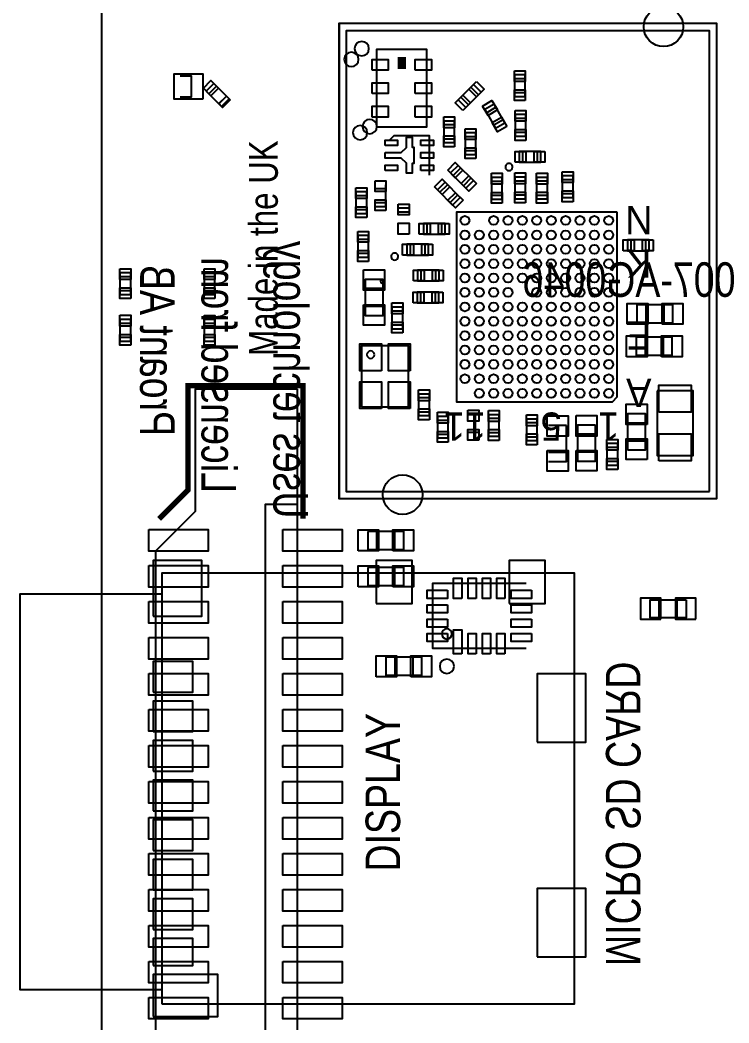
# Model space of a CAD drawing. Extents: x -2.3 to 87, y -2.5 to 75.
# Drawn here: x -2.27 to 17.44, y 21.59 to 49.46 of the extents above; entities that cross this region are included whole.
import ezdxf
from ezdxf.enums import TextEntityAlignment as Align

# ---------------------------------------------------------------- set-up
doc = ezdxf.new("R2010")
doc.units = 0
for name, color, linetype in [('BOARD_OUTLINE', 85, 'CONTINUOUS'), ('PARTS_BOTTOM', 12, 'CONTINUOUS'), ('PARTS_TOP', 30, 'CONTINUOUS'), ('PINS_BOTTOM', 5, 'CONTINUOUS'), ('PINS_TOP', 1, 'CONTINUOUS'), ('SILK_BOTTOM', 85, 'CONTINUOUS'), ('SILK_TOP', 2, 'CONTINUOUS')]:
    doc.layers.add(name, color=color, linetype=linetype)

msp = doc.modelspace()

# ---------------------------------------------------------------- linework, layer by layer
at = {"layer": 'BOARD_OUTLINE'}
msp.add_lwpolyline([(3, 0), (82, 0, 0.414214), (85, 3), (85, 53, 0.414214), (82, 56), (3, 56, 0.414214), (0, 53), (0, 3, 0.414214)], format="xyb", close=True, dxfattribs=at)
at = {"layer": 'PARTS_BOTTOM'}
msp.add_lwpolyline([(7.85, 42.2, 1), (7.75, 42.2, 1), (7.85, 42.2)], format="xyb", dxfattribs=at)
for points in [[(1.685, 22.11), (1.685, 34.1), (13.135, 34.1), (13.135, 22.11), (1.685, 22.11)], [(1.685, 22.51), (-2.265, 22.51), (-2.265, 33.51), (1.685, 33.51)], [(16.25, 33.35), (16.25, 32.85), (15.25, 32.85), (15.25, 33.35), (16.25, 33.35)], [(15.5, 32.85), (15.5, 33.35)], [(16, 32.85), (16, 33.35)]]:
    msp.add_lwpolyline(points, dxfattribs=at)
at = {"layer": 'PARTS_TOP'}
for points in [[(17.1, 36.16), (17.1, 49.36), (6.6, 49.36), (6.6, 36.16)], [(6.605, 49.359), (6.605, 36.16), (17.099, 36.16), (17.099, 49.359)], [(16.9, 36.36), (16.9, 49.16), (6.8, 49.16), (6.8, 36.36)], [(16.9, 36.36), (16.9, 49.16), (6.801, 49.16), (6.801, 36.36)]]:
    msp.add_lwpolyline(points, close=True, dxfattribs=at)
for points in [[(7.145, 48.365, 1), (6.745, 48.365, 1)], [(7.655, 46.5, 1), (7.255, 46.5, 1)], [(7.583, 40.16, 1), (7.377, 40.16, 1)]]:
    msp.add_lwpolyline(points, format="xyb", close=True, dxfattribs=at)
for points in [[(7.645, 46.49), (9.045, 46.49), (9.045, 48.64), (7.645, 48.64), (7.645, 46.49)], [(2.19, 47.913), (2.49, 47.913), (2.49, 47.313), (2.19, 47.313)], [(2.9114, 47.4821), (3.3357, 47.0579), (3.5478, 47.27), (3.1235, 47.6943), (2.9114, 47.4821)], [(10.3391, 47.6679), (9.9147, 47.2436), (10.1269, 47.0315), (10.5511, 47.4557), (10.3391, 47.6679)], [(11.778, 47.334), (11.778, 47.934), (11.478, 47.934), (11.478, 47.334), (11.778, 47.334)], [(11.478, 47.834), (11.778, 47.834)], [(2.9821, 47.4114), (3.1943, 47.6235)], [(10.2684, 47.5972), (10.4804, 47.385)], [(11.778, 47.434), (11.478, 47.434)], [(3.4771, 47.3407), (3.265, 47.1286)], [(10.1977, 47.1022), (9.9854, 47.3143)], [(11.2111, 46.6009), (10.9111, 47.1206), (10.6513, 46.9706), (10.9513, 46.4509), (11.2111, 46.6009)], [(10.7013, 46.884), (10.9611, 47.034)], [(11.798, 46.231), (11.798, 46.831), (11.498, 46.831), (11.498, 46.231), (11.798, 46.231)], [(9.512, 46.6533), (9.512, 46.0533), (9.812, 46.0533), (9.812, 46.6533), (9.512, 46.6533)], [(9.512, 46.5533), (9.812, 46.5533)], [(11.1611, 46.6875), (10.9013, 46.5375)], [(11.498, 46.731), (11.798, 46.731)], [(10.1063, 46.323), (10.1063, 45.723), (10.4063, 45.723), (10.4063, 46.323), (10.1063, 46.323)], [(11.798, 46.331), (11.498, 46.331)], [(8.005, 46.125), (8.13, 46.25), (9.105, 46.25), (9.105, 45.15)], [(9.812, 46.1533), (9.512, 46.1533)], [(10.1063, 46.223), (10.4063, 46.223)], [(10.4063, 45.823), (10.1063, 45.823)], [(11.61, 45.51), (12.21, 45.51), (12.21, 45.81), (11.61, 45.81), (11.61, 45.51)], [(11.71, 45.51), (11.71, 45.81)], [(12.11, 45.81), (12.11, 45.51)], [(10.3399, 44.997), (9.9157, 45.4213), (9.7035, 45.2092), (10.1278, 44.7849), (10.3399, 44.997)], [(9.7742, 45.1385), (9.9864, 45.3506)], [(7.902, 44.28), (7.902, 44.88)], [(9.972, 44.5306), (9.5477, 44.9549), (9.3356, 44.7428), (9.7599, 44.3185), (9.972, 44.5306)], [(9.4063, 44.6721), (9.6184, 44.8842)], [(10.2692, 45.0677), (10.0571, 44.8556)], [(11.14, 44.4852), (11.14, 45.0852), (10.84, 45.0852), (10.84, 44.4852), (11.14, 44.4852)], [(10.84, 44.9852), (11.14, 44.9852)], [(11.4875, 45.095), (11.4875, 44.495), (11.7875, 44.495), (11.7875, 45.095), (11.4875, 45.095)], [(11.4875, 44.995), (11.7875, 44.995)], [(12.3927, 44.487), (12.3927, 45.087), (12.0927, 45.087), (12.0927, 44.487), (12.3927, 44.487)], [(12.0927, 44.987), (12.3927, 44.987)], [(13.1084, 44.5259), (13.1084, 45.1259), (12.8084, 45.1259), (12.8084, 44.5259), (13.1084, 44.5259)], [(12.8084, 45.0259), (13.1084, 45.0259)], [(7.0703, 44.684), (7.0703, 44.084), (7.3703, 44.084), (7.3703, 44.684), (7.0703, 44.684)], [(7.602, 44.78), (7.902, 44.78)], [(9.9013, 44.6013), (9.6892, 44.3892)], [(11.7875, 44.595), (11.4875, 44.595)], [(13.1084, 44.6259), (12.8084, 44.6259)], [(7.0703, 44.584), (7.3703, 44.584)], [(7.902, 44.38), (7.602, 44.38)], [(11.14, 44.5852), (10.84, 44.5852)], [(12.3927, 44.587), (12.0927, 44.587)], [(7.3703, 44.184), (7.0703, 44.184)], [(7.602, 44.28), (7.902, 44.28)], [(8.5486, 44.2285), (8.2486, 44.2284)], [(8.2486, 44.1285), (8.5486, 44.1285)], [(14.334, 44.1244), (9.864, 44.1244), (9.864, 38.8544), (14.1994, 38.8544), (14.334, 38.989), (14.334, 44.1244)], [(9.5473, 43.8079), (8.9474, 43.8079), (8.9473, 43.5079), (9.5474, 43.5079), (9.5473, 43.8079)], [(9.0473, 43.5079), (9.0474, 43.8079)], [(9.4473, 43.8079), (9.4473, 43.508)], [(7.1219, 43.4677), (7.122, 42.8678), (7.422, 42.8678), (7.422, 43.4677), (7.1219, 43.4677)], [(7.122, 43.3677), (7.422, 43.3677)], [(8.4846, 42.9277), (9.0846, 42.9277), (9.0846, 43.2277), (8.4846, 43.2277), (8.4846, 42.9277)], [(8.5846, 42.9277), (8.5846, 43.2277)], [(8.9846, 43.2277), (8.9846, 42.9277)], [(14.618, 43.049), (15.218, 43.049), (15.218, 43.349), (14.618, 43.349), (14.618, 43.049)], [(14.718, 43.049), (14.718, 43.349)], [(15.118, 43.349), (15.118, 43.049)], [(7.422, 42.9677), (7.122, 42.9677)], [(0.81, 41.8352), (0.81, 42.4352), (0.51, 42.4352), (0.51, 41.8352), (0.81, 41.8352)], [(2.85, 42.4337), (2.85, 41.8337), (3.15, 41.8337), (3.15, 42.4337), (2.85, 42.4337)], [(9.382, 42.51), (8.782, 42.51), (8.782, 42.21), (9.382, 42.21), (9.382, 42.51)], [(8.882, 42.21), (8.882, 42.51)], [(9.282, 42.51), (9.282, 42.21)], [(0.51, 42.3352), (0.81, 42.3352)], [(2.85, 42.3337), (3.15, 42.3337)], [(7.824, 42.2484), (7.324, 42.2484), (7.324, 41.2484), (7.824, 41.2484), (7.824, 42.2484)], [(0.81, 41.9352), (0.51, 41.9352)], [(3.15, 41.9337), (2.85, 41.9337)], [(7.824, 41.9984), (7.324, 41.9984)], [(9.374, 41.897), (8.774, 41.897), (8.774, 41.597), (9.374, 41.597), (9.374, 41.897)], [(8.874, 41.597), (8.874, 41.897)], [(9.274, 41.897), (9.274, 41.597)], [(14.884, 41.544), (14.884, 41.044), (15.884, 41.044), (15.884, 41.544), (14.884, 41.544)], [(15.134, 41.544), (15.134, 41.044)], [(15.634, 41.544), (15.634, 41.044)], [(7.824, 41.4984), (7.324, 41.4984)], [(8.3719, 40.8829), (8.3719, 41.483), (8.072, 41.483), (8.0719, 40.883), (8.3719, 40.8829)], [(8.0719, 41.3829), (8.3719, 41.383)], [(0.81, 40.5389), (0.81, 41.1389), (0.51, 41.1389), (0.51, 40.5389), (0.81, 40.5389)], [(0.51, 41.0389), (0.81, 41.0389)], [(2.85, 41.1374), (2.85, 40.5374), (3.15, 40.5374), (3.15, 41.1374), (2.85, 41.1374)], [(2.85, 41.0374), (3.15, 41.0374)], [(8.3719, 40.9829), (8.0719, 40.983)], [(0.81, 40.6389), (0.51, 40.6389)], [(3.15, 40.6374), (2.85, 40.6374)], [(14.8652, 40.6428), (14.8652, 40.1428), (15.8652, 40.1428), (15.8652, 40.6428), (14.8652, 40.6428)], [(15.1152, 40.6428), (15.1152, 40.1428)], [(15.6152, 40.6428), (15.6152, 40.1428)], [(7.23, 38.7102), (8.53, 38.7102), (8.53, 40.4099), (7.23, 40.4099), (7.23, 38.7102)], [(5.45, 39.2), (2.6, 39.2), (2.6, 35.8), (1.5, 34.7), (1.5, 21.3), (2.65, 20.15), (2.65, 16.8), (5.45, 16.8), (5.45, 39.2)], [(8.815, 39.067), (8.815, 38.467), (9.115, 38.467), (9.115, 39.067), (8.815, 39.067)], [(15.442, 39.1601), (15.442, 37.3603), (16.4422, 37.3603), (16.4422, 39.1601), (15.442, 39.1601)], [(8.815, 38.967), (9.115, 38.967)], [(9.115, 38.567), (8.815, 38.567)], [(10.7523, 38.492), (10.7523, 37.892), (11.0523, 37.892), (11.0523, 38.492), (10.7523, 38.492)], [(14.6244, 37.5192), (15.1244, 37.5192), (15.1244, 38.5192), (14.6244, 38.5192), (14.6244, 37.5192)], [(9.336, 38.445), (9.336, 37.845), (9.636, 37.845), (9.636, 38.445), (9.336, 38.445)], [(9.336, 38.345), (9.636, 38.345)], [(10.7523, 38.392), (11.0523, 38.392)], [(11.8083, 38.372), (11.8083, 37.772), (12.1083, 37.772), (12.1083, 38.372), (11.8083, 38.372)], [(11.8083, 38.272), (12.1083, 38.272)], [(12.427, 37.194), (12.927, 37.194), (12.927, 38.194)], [(12.927, 38.194), (12.427, 38.194)], [(13.73, 38.2), (13.23, 38.2), (13.23, 37.2), (13.73, 37.2), (13.73, 38.2)], [(14.6244, 38.2692), (15.1244, 38.2692)], [(9.636, 37.945), (9.336, 37.945)], [(10.4833, 37.9997), (10.1833, 37.9997)], [(11.0523, 37.992), (10.7523, 37.992)], [(13.73, 37.95), (13.23, 37.95)], [(12.1083, 37.872), (11.8083, 37.872)], [(14.047, 37.689), (14.047, 37.089), (14.347, 37.089), (14.347, 37.689), (14.047, 37.689)], [(14.6244, 37.7692), (15.1244, 37.7692)], [(12.927, 37.444), (12.427, 37.444)], [(13.73, 37.45), (13.23, 37.45)], [(14.047, 37.589), (14.347, 37.589)], [(14.347, 37.189), (14.047, 37.189)], [(5.45, 36), (4.55, 36), (4.55, 20), (5.45, 20)], [(7.4, 35.25), (7.4, 34.75), (8.4, 34.75), (8.4, 35.25), (7.4, 35.25)], [(7.65, 34.75), (7.65, 35.25)], [(8.15, 34.75), (8.15, 35.25)], [(7.4, 34.25), (7.4, 33.75), (8.4, 33.75), (8.4, 34.25), (7.4, 34.25)], [(7.65, 33.75), (7.65, 34.25)], [(8.15, 33.75), (8.15, 34.25)], [(11.7999, 33.8), (9.2001, 33.8), (9.2001, 32), (11.7999, 32)], [(7.9, 31.75), (7.9, 31.25), (8.9, 31.25), (8.9, 31.75), (7.9, 31.75)], [(8.15, 31.75), (8.15, 31.25)], [(8.65, 31.75), (8.65, 31.25)]]:
    msp.add_lwpolyline(points, dxfattribs=at)
at = {"layer": 'PARTS_TOP', "const_width": 0.13}
msp.add_lwpolyline([(8.295, 48.165), (8.395, 48.165), (8.395, 48.365), (8.295, 48.365), (8.295, 48.165)], dxfattribs=at)
at = {"layer": 'PARTS_TOP'}
msp.add_lwpolyline([(9.7414, 32.4, 1), (9.4586, 32.4, 1), (9.7414, 32.4)], format="xyb", dxfattribs=at)
at = {"layer": 'PINS_BOTTOM'}
for points in [[(1.435, 32.895), (2.785, 32.895), (2.785, 34.445), (1.435, 34.445)], [(7.635, 33.245), (8.635, 33.245), (8.635, 34.445), (7.635, 34.445)], [(11.335, 33.245), (12.335, 33.245), (12.335, 34.445), (11.335, 34.445)], [(15.55, 32.81), (15.55, 33.39), (14.98, 33.39), (14.98, 32.81)], [(16.52, 32.81), (16.52, 33.39), (15.95, 33.39), (15.95, 32.81)], [(1.435, 30.785), (2.535, 30.785), (2.535, 31.635), (1.435, 31.635)], [(12.11, 29.395), (13.46, 29.395), (13.46, 31.295), (12.11, 31.295)], [(1.435, 29.685), (2.535, 29.685), (2.535, 30.535), (1.435, 30.535)], [(1.435, 28.585), (2.535, 28.585), (2.535, 29.435), (1.435, 29.435)], [(1.435, 27.485), (2.535, 27.485), (2.535, 28.335), (1.435, 28.335)], [(1.435, 26.385), (2.535, 26.385), (2.535, 27.235), (1.435, 27.235)], [(1.435, 25.285), (2.535, 25.285), (2.535, 26.135), (1.435, 26.135)], [(12.11, 23.425), (13.46, 23.425), (13.46, 25.325), (12.11, 25.325)], [(1.435, 24.185), (2.535, 24.185), (2.535, 25.035), (1.435, 25.035)], [(1.435, 23.185), (2.535, 23.185), (2.535, 23.935), (1.435, 23.935)], [(1.435, 21.765), (3.235, 21.765), (3.235, 22.935), (1.435, 22.935)]]:
    msp.add_lwpolyline(points, close=True, dxfattribs=at)
for centre in [(15.62, 49.27), (8.37, 36.27)]:
    msp.add_circle(centre, 0.55, dxfattribs=at)
at = {"layer": 'PINS_TOP'}
for points in [[(7.52, 48.065), (7.52, 48.365), (7.97, 48.365), (7.97, 48.065)], [(8.72, 48.065), (8.72, 48.365), (9.17, 48.365), (9.17, 48.065)], [(2.815, 47.263), (2.015, 47.263), (2.015, 47.963), (2.815, 47.963)], [(11.478, 48.049), (11.778, 48.049), (11.778, 47.749), (11.478, 47.749)], [(2.8301, 47.5635), (3.0422, 47.7756), (3.2543, 47.5635), (3.0422, 47.3514)], [(7.52, 47.415), (7.52, 47.715), (7.97, 47.715), (7.97, 47.415)], [(8.72, 47.415), (8.72, 47.715), (9.17, 47.715), (9.17, 47.415)], [(10.4204, 47.7492), (10.6325, 47.5371), (10.4204, 47.325), (10.2083, 47.5371)], [(11.778, 47.219), (11.478, 47.219), (11.478, 47.519), (11.778, 47.519)], [(3.5761, 47.2417), (3.364, 47.0296), (3.2579, 47.1357), (3.47, 47.3478)], [(10.0456, 46.9502), (9.8335, 47.1623), (10.0456, 47.3744), (10.2577, 47.1623)], [(10.5937, 47.0702), (10.8535, 47.2202), (11.0035, 46.9604), (10.7437, 46.8104)], [(7.52, 46.765), (7.52, 47.065), (7.97, 47.065), (7.97, 46.765)], [(8.72, 46.765), (8.72, 47.065), (9.17, 47.065), (9.17, 46.765)], [(11.498, 46.946), (11.798, 46.946), (11.798, 46.646), (11.498, 46.646)], [(9.512, 46.7683), (9.812, 46.7683), (9.812, 46.4683), (9.512, 46.4683)], [(11.2685, 46.5014), (11.0087, 46.3514), (10.8587, 46.6112), (11.1185, 46.7612)], [(10.1063, 46.438), (10.4063, 46.438), (10.4063, 46.138), (10.1063, 46.138)], [(11.798, 46.116), (11.498, 46.116), (11.498, 46.416), (11.798, 46.416)], [(7.88, 45.775), (8.33, 45.775), (8.48, 45.92), (8.48, 46.2), (8.63, 46.2), (8.63, 45.925), (8.68, 45.925), (8.68, 45.475), (8.63, 45.475), (8.63, 45.2), (8.48, 45.2), (8.48, 45.48), (8.33, 45.625), (7.88, 45.625)], [(7.88, 45.975), (7.88, 46.125), (8.23, 46.125), (8.23, 45.975)], [(8.88, 45.975), (8.88, 46.125), (9.23, 46.125), (9.23, 45.975)], [(9.812, 45.9383), (9.512, 45.9383), (9.512, 46.2383), (9.812, 46.2383)], [(8.88, 45.625), (8.88, 45.775), (9.23, 45.775), (9.23, 45.625)], [(10.4063, 45.608), (10.1063, 45.608), (10.1063, 45.908), (10.4063, 45.908)], [(11.495, 45.51), (11.495, 45.81), (11.795, 45.81), (11.795, 45.51)], [(12.325, 45.81), (12.325, 45.51), (12.025, 45.51), (12.025, 45.81)], [(9.6222, 45.2905), (9.8343, 45.5026), (10.0464, 45.2905), (9.8343, 45.0784)], [(7.88, 45.275), (7.88, 45.425), (8.23, 45.425), (8.23, 45.275)], [(8.88, 45.275), (8.88, 45.425), (9.23, 45.425), (9.23, 45.275)], [(10.84, 45.2002), (11.14, 45.2002), (11.14, 44.9002), (10.84, 44.9002)], [(11.4875, 45.21), (11.7875, 45.21), (11.7875, 44.91), (11.4875, 44.91)], [(12.0927, 45.202), (12.3927, 45.202), (12.3927, 44.902), (12.0927, 44.902)], [(12.8084, 45.2409), (13.1084, 45.2409), (13.1084, 44.9409), (12.8084, 44.9409)], [(7.602, 44.995), (7.902, 44.995), (7.902, 44.695), (7.602, 44.695)], [(9.2543, 44.8241), (9.4664, 45.0362), (9.6785, 44.8241), (9.4664, 44.612)], [(10.4212, 44.9157), (10.2091, 44.7036), (9.997, 44.9157), (10.2091, 45.1278)], [(7.0703, 44.799), (7.3703, 44.799), (7.3703, 44.499), (7.0703, 44.499)], [(10.0533, 44.4493), (9.8412, 44.2372), (9.6291, 44.4493), (9.8412, 44.6614)], [(11.14, 44.3702), (10.84, 44.3702), (10.84, 44.6702), (11.14, 44.6702)], [(11.7875, 44.38), (11.4875, 44.38), (11.4875, 44.68), (11.7875, 44.68)], [(12.3927, 44.372), (12.0927, 44.372), (12.0927, 44.672), (12.3927, 44.672)], [(13.1084, 44.4109), (12.8084, 44.4109), (12.8084, 44.7109), (13.1084, 44.7109)], [(7.902, 44.165), (7.602, 44.165), (7.602, 44.465), (7.902, 44.465)], [(8.2486, 44.3436), (8.5486, 44.3436), (8.5486, 44.0436), (8.2486, 44.0436)], [(7.3703, 43.969), (7.0703, 43.969), (7.0703, 44.269), (7.3703, 44.269)], [(8.5486, 43.5136), (8.2486, 43.5136), (8.2486, 43.8136), (8.5486, 43.8136)], [(8.8324, 43.5079), (8.8324, 43.8079), (9.1324, 43.8079), (9.1324, 43.5079)], [(9.6624, 43.8079), (9.6624, 43.5079), (9.3624, 43.5079), (9.3624, 43.8079)], [(7.122, 43.5828), (7.422, 43.5828), (7.422, 43.2828), (7.122, 43.2828)], [(8.3696, 42.9277), (8.3696, 43.2277), (8.6696, 43.2277), (8.6696, 42.9277)], [(9.1996, 43.2277), (9.1996, 42.9277), (8.8996, 42.9277), (8.8996, 43.2277)], [(14.503, 43.049), (14.503, 43.349), (14.803, 43.349), (14.803, 43.049)], [(15.333, 43.349), (15.333, 43.049), (15.033, 43.049), (15.033, 43.349)], [(7.422, 42.7528), (7.122, 42.7528), (7.122, 43.0528), (7.422, 43.0528)], [(0.51, 42.5502), (0.81, 42.5502), (0.81, 42.2502), (0.51, 42.2502)], [(2.85, 42.5487), (3.15, 42.5487), (3.15, 42.2487), (2.85, 42.2487)], [(7.284, 42.5184), (7.864, 42.5184), (7.864, 41.9484), (7.284, 41.9484)], [(8.667, 42.21), (8.667, 42.51), (8.967, 42.51), (8.967, 42.21)], [(9.497, 42.51), (9.497, 42.21), (9.197, 42.21), (9.197, 42.51)], [(0.81, 41.7202), (0.51, 41.7202), (0.51, 42.0202), (0.81, 42.0202)], [(3.15, 41.7187), (2.85, 41.7187), (2.85, 42.0187), (3.15, 42.0187)], [(8.659, 41.597), (8.659, 41.897), (8.959, 41.897), (8.959, 41.597)], [(9.489, 41.897), (9.489, 41.597), (9.189, 41.597), (9.189, 41.897)], [(7.284, 41.5484), (7.864, 41.5484), (7.864, 40.9784), (7.284, 40.9784)], [(8.0719, 41.598), (8.3719, 41.598), (8.3719, 41.298), (8.0719, 41.298)], [(14.614, 41.004), (14.614, 41.584), (15.184, 41.584), (15.184, 41.004)], [(15.584, 41.004), (15.584, 41.584), (16.154, 41.584), (16.154, 41.004)], [(0.51, 41.2539), (0.81, 41.2539), (0.81, 40.9539), (0.51, 40.9539)], [(2.85, 41.2524), (3.15, 41.2524), (3.15, 40.9524), (2.85, 40.9524)], [(8.3719, 40.768), (8.0719, 40.768), (8.0719, 41.068), (8.3719, 41.068)], [(0.81, 40.4239), (0.51, 40.4239), (0.51, 40.7239), (0.81, 40.7239)], [(3.15, 40.4224), (2.85, 40.4224), (2.85, 40.7224), (3.15, 40.7224)], [(7.78, 39.71), (7.18, 39.71), (7.18, 40.46), (7.78, 40.46)], [(8.58, 39.71), (7.98, 39.71), (7.98, 40.46), (8.58, 40.46)], [(14.5952, 40.1028), (14.5952, 40.6828), (15.1652, 40.6828), (15.1652, 40.1028)], [(15.5652, 40.1028), (15.5652, 40.6828), (16.1352, 40.6828), (16.1352, 40.1028)], [(7.78, 38.66), (7.18, 38.66), (7.18, 39.41), (7.78, 39.41)], [(8.58, 38.66), (7.98, 38.66), (7.98, 39.41), (8.58, 39.41)], [(15.4921, 38.56), (15.4921, 39.3101), (16.392, 39.3101), (16.392, 38.56)], [(8.815, 39.182), (9.115, 39.182), (9.115, 38.882), (8.815, 38.882)], [(15.1644, 38.2192), (14.5844, 38.2192), (14.5844, 38.7892), (15.1644, 38.7892)], [(9.115, 38.352), (8.815, 38.352), (8.815, 38.652), (9.115, 38.652)], [(9.336, 38.56), (9.636, 38.56), (9.636, 38.26), (9.336, 38.26)], [(10.1833, 38.6147), (10.4833, 38.6147), (10.4833, 38.3147), (10.1833, 38.3147)], [(10.7523, 38.607), (11.0523, 38.607), (11.0523, 38.307), (10.7523, 38.307)], [(11.8083, 38.487), (12.1083, 38.487), (12.1083, 38.187), (11.8083, 38.187)], [(12.387, 38.464), (12.967, 38.464), (12.967, 37.894), (12.387, 37.894)], [(13.19, 38.47), (13.77, 38.47), (13.77, 37.9), (13.19, 37.9)], [(9.636, 37.73), (9.336, 37.73), (9.336, 38.03), (9.636, 38.03)], [(10.4833, 37.7847), (10.1833, 37.7847), (10.1833, 38.0847), (10.4833, 38.0847)], [(11.0523, 37.777), (10.7523, 37.777), (10.7523, 38.077), (11.0523, 38.077)], [(12.1083, 37.657), (11.8083, 37.657), (11.8083, 37.957), (12.1083, 37.957)], [(15.4921, 37.2102), (15.4921, 37.9603), (16.392, 37.9603), (16.392, 37.2102)], [(14.047, 37.804), (14.347, 37.804), (14.347, 37.504), (14.047, 37.504)], [(15.1644, 37.2492), (14.5844, 37.2492), (14.5844, 37.8192), (15.1644, 37.8192)], [(12.387, 37.494), (12.967, 37.494), (12.967, 36.924), (12.387, 36.924)], [(13.19, 37.5), (13.77, 37.5), (13.77, 36.93), (13.19, 36.93)], [(14.347, 36.974), (14.047, 36.974), (14.047, 37.274), (14.347, 37.274)], [(1.315, 35.3), (2.965, 35.3), (2.965, 34.7), (1.315, 34.7)], [(5.035, 35.3), (6.685, 35.3), (6.685, 34.7), (5.035, 34.7)], [(7.13, 34.71), (7.13, 35.29), (7.7, 35.29), (7.7, 34.71)], [(8.1, 34.71), (8.1, 35.29), (8.67, 35.29), (8.67, 34.71)], [(1.315, 34.3), (2.965, 34.3), (2.965, 33.7), (1.315, 33.7)], [(5.035, 34.3), (6.685, 34.3), (6.685, 33.7), (5.035, 33.7)], [(7.13, 33.71), (7.13, 34.29), (7.7, 34.29), (7.7, 33.71)], [(8.1, 33.71), (8.1, 34.29), (8.67, 34.29), (8.67, 33.71)], [(10.0125, 33.387), (9.7875, 33.387), (9.7875, 33.95), (10.0125, 33.95)], [(10.4125, 33.387), (10.1875, 33.387), (10.1875, 33.95), (10.4125, 33.95)], [(10.8125, 33.387), (10.5875, 33.387), (10.5875, 33.95), (10.8125, 33.95)], [(11.2125, 33.387), (10.9875, 33.387), (10.9875, 33.95), (11.2125, 33.95)], [(9.613, 33.6125), (9.613, 33.3875), (9.05, 33.3875), (9.05, 33.6125)], [(11.95, 33.6125), (11.95, 33.3875), (11.387, 33.3875), (11.387, 33.6125)], [(1.315, 33.3), (2.965, 33.3), (2.965, 32.7), (1.315, 32.7)], [(5.035, 33.3), (6.685, 33.3), (6.685, 32.7), (5.035, 32.7)], [(9.613, 33.2125), (9.613, 32.9875), (9.05, 32.9875), (9.05, 33.2125)], [(11.95, 33.2125), (11.95, 32.9875), (11.387, 32.9875), (11.387, 33.2125)], [(9.613, 32.8125), (9.613, 32.5875), (9.05, 32.5875), (9.05, 32.8125)], [(11.95, 32.8125), (11.95, 32.5875), (11.387, 32.5875), (11.387, 32.8125)], [(9.613, 32.4125), (9.613, 32.1875), (9.05, 32.1875), (9.05, 32.4125)], [(10.0125, 31.85), (9.7875, 31.85), (9.7875, 32.513), (10.0125, 32.513)], [(10.4125, 31.85), (10.1875, 31.85), (10.1875, 32.413), (10.4125, 32.413)], [(10.8125, 31.85), (10.5875, 31.85), (10.5875, 32.413), (10.8125, 32.413)], [(11.2125, 31.85), (10.9875, 31.85), (10.9875, 32.413), (11.2125, 32.413)], [(11.95, 32.4125), (11.95, 32.1875), (11.387, 32.1875), (11.387, 32.4125)], [(1.315, 32.3), (2.965, 32.3), (2.965, 31.7), (1.315, 31.7)], [(5.035, 32.3), (6.685, 32.3), (6.685, 31.7), (5.035, 31.7)], [(7.63, 31.21), (7.63, 31.79), (8.2, 31.79), (8.2, 31.21)], [(8.6, 31.21), (8.6, 31.79), (9.17, 31.79), (9.17, 31.21)], [(1.315, 31.3), (2.965, 31.3), (2.965, 30.7), (1.315, 30.7)], [(5.035, 31.3), (6.685, 31.3), (6.685, 30.7), (5.035, 30.7)], [(1.315, 30.3), (2.965, 30.3), (2.965, 29.7), (1.315, 29.7)], [(5.035, 30.3), (6.685, 30.3), (6.685, 29.7), (5.035, 29.7)], [(1.315, 29.3), (2.965, 29.3), (2.965, 28.7), (1.315, 28.7)], [(5.035, 29.3), (6.685, 29.3), (6.685, 28.7), (5.035, 28.7)], [(1.315, 28.3), (2.965, 28.3), (2.965, 27.7), (1.315, 27.7)], [(5.035, 28.3), (6.685, 28.3), (6.685, 27.7), (5.035, 27.7)], [(1.315, 27.3), (2.965, 27.3), (2.965, 26.7), (1.315, 26.7)], [(5.035, 27.3), (6.685, 27.3), (6.685, 26.7), (5.035, 26.7)], [(1.315, 26.3), (2.965, 26.3), (2.965, 25.7), (1.315, 25.7)], [(5.035, 26.3), (6.685, 26.3), (6.685, 25.7), (5.035, 25.7)], [(1.315, 25.3), (2.965, 25.3), (2.965, 24.7), (1.315, 24.7)], [(5.035, 25.3), (6.685, 25.3), (6.685, 24.7), (5.035, 24.7)], [(1.315, 24.3), (2.965, 24.3), (2.965, 23.7), (1.315, 23.7)], [(5.035, 24.3), (6.685, 24.3), (6.685, 23.7), (5.035, 23.7)], [(1.315, 23.3), (2.965, 23.3), (2.965, 22.7), (1.315, 22.7)], [(5.035, 23.3), (6.685, 23.3), (6.685, 22.7), (5.035, 22.7)], [(1.315, 22.3), (2.965, 22.3), (2.965, 21.7), (1.315, 21.7)], [(5.035, 22.3), (6.685, 22.3), (6.685, 21.7), (5.035, 21.7)]]:
    msp.add_lwpolyline(points, close=True, dxfattribs=at)
for centre, radius in [((15.62, 49.27), 0.55), ((10.099, 43.8894), 0.125), ((10.899, 43.8894), 0.125), ((11.299, 43.8894), 0.125), ((11.699, 43.8894), 0.125), ((12.099, 43.8894), 0.125), ((12.499, 43.8894), 0.125), ((12.899, 43.8894), 0.125), ((13.299, 43.8894), 0.125), ((13.699, 43.8894), 0.125), ((14.099, 43.8894), 0.125), ((10.099, 43.4894), 0.125), ((10.499, 43.4894), 0.125), ((10.899, 43.4894), 0.125), ((11.299, 43.4894), 0.125), ((11.699, 43.4894), 0.125), ((12.099, 43.4894), 0.125), ((12.499, 43.4894), 0.125), ((12.899, 43.4894), 0.125), ((13.299, 43.4894), 0.125), ((13.699, 43.4894), 0.125), ((14.099, 43.4894), 0.125), ((10.099, 43.0894), 0.125), ((10.499, 43.0894), 0.125), ((10.899, 43.0894), 0.125), ((11.299, 43.0894), 0.125), ((11.699, 43.0894), 0.125), ((12.099, 43.0894), 0.125), ((12.499, 43.0894), 0.125), ((12.899, 43.0894), 0.125), ((13.299, 43.0894), 0.125), ((13.699, 43.0894), 0.125), ((14.099, 43.0894), 0.125), ((10.099, 42.6894), 0.125), ((10.499, 42.6894), 0.125), ((10.899, 42.6894), 0.125), ((11.299, 42.6894), 0.125), ((11.699, 42.6894), 0.125), ((12.099, 42.6894), 0.125), ((12.499, 42.6894), 0.125), ((12.899, 42.6894), 0.125), ((13.299, 42.6894), 0.125), ((13.699, 42.6894), 0.125), ((14.099, 42.6894), 0.125), ((10.099, 42.2894), 0.125), ((10.499, 42.2894), 0.125), ((10.899, 42.2894), 0.125), ((11.299, 42.2894), 0.125), ((11.699, 42.2894), 0.125), ((12.099, 42.2894), 0.125), ((12.499, 42.2894), 0.125), ((12.899, 42.2894), 0.125), ((13.299, 42.2894), 0.125), ((13.699, 42.2894), 0.125), ((14.099, 42.2894), 0.125), ((10.099, 41.8894), 0.125), ((10.499, 41.8894), 0.125), ((10.899, 41.8894), 0.125), ((11.299, 41.8894), 0.125), ((12.099, 41.8894), 0.125), ((12.499, 41.8894), 0.125), ((12.899, 41.8894), 0.125), ((13.299, 41.8894), 0.125), ((13.699, 41.8894), 0.125), ((14.099, 41.8894), 0.125), ((10.099, 41.4894), 0.125), ((10.499, 41.4894), 0.125), ((10.899, 41.4894), 0.125), ((11.299, 41.4894), 0.125), ((11.699, 41.4894), 0.125), ((12.099, 41.4894), 0.125), ((12.499, 41.4894), 0.125), ((12.899, 41.4894), 0.125), ((13.299, 41.4894), 0.125), ((13.699, 41.4894), 0.125), ((14.099, 41.4894), 0.125), ((10.099, 41.0894), 0.125), ((10.499, 41.0894), 0.125), ((10.899, 41.0894), 0.125), ((11.299, 41.0894), 0.125), ((11.699, 41.0894), 0.125), ((12.099, 41.0894), 0.125), ((12.499, 41.0894), 0.125), ((12.899, 41.0894), 0.125), ((13.299, 41.0894), 0.125), ((13.699, 41.0894), 0.125), ((14.099, 41.0894), 0.125), ((10.099, 40.6894), 0.125), ((10.499, 40.6894), 0.125), ((10.899, 40.6894), 0.125), ((11.299, 40.6894), 0.125), ((11.699, 40.6894), 0.125), ((12.099, 40.6894), 0.125), ((12.499, 40.6894), 0.125), ((12.899, 40.6894), 0.125), ((13.299, 40.6894), 0.125), ((13.699, 40.6894), 0.125), ((14.099, 40.6894), 0.125), ((10.099, 40.2894), 0.125), ((10.499, 40.2894), 0.125), ((10.899, 40.2894), 0.125), ((11.299, 40.2894), 0.125), ((11.699, 40.2894), 0.125), ((12.099, 40.2894), 0.125), ((12.499, 40.2894), 0.125), ((12.899, 40.2894), 0.125), ((13.299, 40.2894), 0.125), ((13.699, 40.2894), 0.125), ((14.099, 40.2894), 0.125), ((10.099, 39.8894), 0.125), ((10.499, 39.8894), 0.125), ((10.899, 39.8894), 0.125), ((11.299, 39.8894), 0.125), ((11.699, 39.8894), 0.125), ((12.099, 39.8894), 0.125), ((12.499, 39.8894), 0.125), ((12.899, 39.8894), 0.125), ((13.299, 39.8894), 0.125), ((13.699, 39.8894), 0.125), ((14.099, 39.8894), 0.125), ((10.099, 39.4894), 0.125), ((10.499, 39.4894), 0.125), ((10.899, 39.4894), 0.125), ((11.299, 39.4894), 0.125), ((11.699, 39.4894), 0.125), ((12.099, 39.4894), 0.125), ((12.499, 39.4894), 0.125), ((12.899, 39.4894), 0.125), ((13.299, 39.4894), 0.125), ((13.699, 39.4894), 0.125), ((14.099, 39.4894), 0.125), ((10.499, 39.0894), 0.125), ((10.899, 39.0894), 0.125), ((11.299, 39.0894), 0.125), ((11.699, 39.0894), 0.125), ((12.099, 39.0894), 0.125), ((12.499, 39.0894), 0.125), ((12.899, 39.0894), 0.125), ((13.299, 39.0894), 0.125), ((13.699, 39.0894), 0.125), ((14.099, 39.0894), 0.125), ((8.37, 36.27), 0.55)]:
    msp.add_circle(centre, radius, dxfattribs=at)
at = {"layer": 'SILK_TOP'}
for points in [[(7.433, 48.664, 1), (7.033, 48.664, 1)], [(7.388, 46.33, 1), (6.988, 46.33, 1)], [(11.4257, 45.3747, 1), (11.2256, 45.3746, 1)], [(8.2477, 42.8857, 1), (8.0476, 42.8856, 1)], [(9.8, 31.5, 1), (9.4, 31.5, 1)]]:
    msp.add_lwpolyline(points, format="xyb", close=True, dxfattribs=at)
at = {"layer": 'SILK_TOP', "const_width": 0.15}
msp.add_lwpolyline([(5.6, 35.6), (5.6, 39.3), (2.4, 39.3), (2.4, 36.4), (1.6, 35.6)], dxfattribs=at)

# ---------------------------------------------------------------- texts
at = {"layer": 'PARTS_TOP'}
for s, p in [('N', (14.934, 44.2894)), ('K', (14.934, 43.0894)), ('E', (14.934, 41.0894)), ('A', (14.934, 39.4894)), ('11', (10.099, 38.5544)), ('5', (12.499, 38.5544)), ('1', (14.099, 38.5544))]:
    msp.add_text(s, height=0.7874, rotation=180, dxfattribs=at).set_placement(p, align=Align.CENTER)
at = {"layer": 'SILK_BOTTOM', "text_generation_flag": 2, "width": 0.8125}
for s, p in [('Uses technology', (4.776, 35.61)), ('Licensed from', (2.778, 36.318)), ('Proant AB', (1.072, 37.898))]:
    msp.add_text(s, height=0.96, rotation=270, dxfattribs=at).set_placement(p)
msp.add_text('R  007-AG0046', height=0.96, dxfattribs=at).set_placement((18.955, 41.767))
msp.add_text('MICRO SD CARD', height=0.96, rotation=270, dxfattribs=at).set_placement((14.02, 27.4), align=Align.CENTER)
at = {"layer": 'SILK_TOP', "width": 0.8125}
msp.add_text('Made in the UK', height=0.8, rotation=90, dxfattribs=at).set_placement((4.9, 40.125))
msp.add_text('DISPLAY', height=0.96, rotation=90, dxfattribs=at).set_placement((8.3, 28), align=Align.CENTER)

doc.saveas('drawing.dxf')
